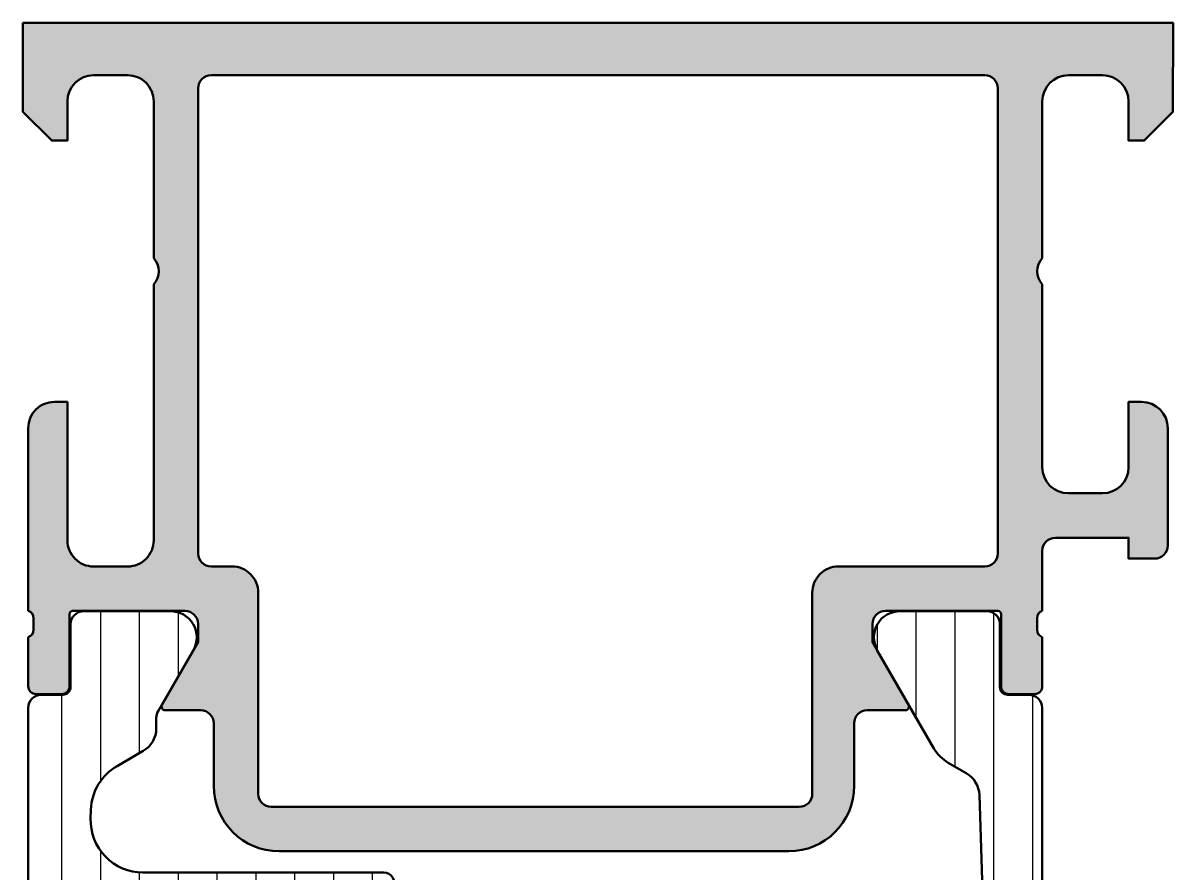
# Model space of a CAD drawing. Extents: x 0 to 69, y 0 to 85.
# Drawn here: x 0 to 44, y 52.47 to 85 of the extents above; entities that cross this region are included whole.
import ezdxf

# ---------------------------------------------------------------- set-up
doc = ezdxf.new("R2010")
doc.units = 0
for name, color, linetype, lineweight in [('0S-Alu contour', 7, 'Continuous', 50), ('0S-Alu hatch', 252, 'Continuous', 25), ('0S-Plastic contour', 254, 'Continuous', 50), ('0S-Plastic hatch', 253, 'Continuous', 25)]:
    doc.layers.add(name, color=color, linetype=linetype, lineweight=lineweight)
pattern_1 = [(90, (0, 0), (-1.4859, 0), [])]

# ---------------------------------------------------------------- blocks, each defined once
blk = doc.blocks.new('398030__6BBACF7C_F181_4224_8012_FC6195C43837_')
at = {"layer": '0S-Alu hatch'}
h = blk.add_hatch(color=256, dxfattribs=at)
edge = h.paths.add_edge_path()
edge.add_line((5.2e-15, 85), (5.2e-15, 81.60000610351572))
edge.add_line((5.2e-15, 81.60000610351572), (1.099998474121326, 80.5))
edge.add_line((1.099998474121326, 80.5), (1.699996948242164, 80.5))
edge.add_line((1.699996948242164, 80.5), (1.699996948242193, 82.00000305175843))
edge.add_ellipse((2.700002467840649, 81.99999753215963), major_axis=(-1.000005519613689, 0), ratio=1, start_angle=270.0003162478854, end_angle=359.99968375205344, ccw=False)
edge.add_line((2.699996948243331, 83.00000305175809), (3.999992370595556, 83.00000305175809))
edge.add_ellipse((4.000007629511893, 82.00001068127884), major_axis=(-0.9999923705956661, 0), ratio=1, start_angle=179.9991257291162, end_angle=270.0008742781763, ccw=False)
edge.add_line((4.999999999991136, 81.99999542248979), (4.999992370605702, 76.00000012481507))
edge.add_ellipse((4.475044693125997, 75.50000769180214), major_axis=(-0.7249568933126609, 0), ratio=1, start_angle=136.3947622148864, end_angle=223.6052377850999, ccw=False)
edge.add_line((4.999992370605585, 75.00001525878906), (4.999992370605446, 65.2003497470638))
edge.add_ellipse((3.999998755333126, 65.20034336235574), major_axis=(-0.999993615292702, 0), ratio=1, start_angle=90.00007131461439, end_angle=180.0003658188442, ccw=False)
edge.add_line((4.000000000000006, 64.20034974706381), (2.699996948231531, 64.20034974706377))
edge.add_ellipse((2.699989318789764, 65.20034211769865), major_axis=(-0.9999923706639894, 0), ratio=1, start_angle=-0.0008742696331864863, end_angle=90.0004371381483, ccw=False)
edge.add_line((1.699996948242193, 65.20035737646589), (1.699996948241737, 70.50001525878974))
edge.add_line((1.699996948241737, 70.50001525878974), (1.199996948231705, 70.5000152587894))
edge.add_arc((1.199974059185368, 69.50003814624525), 0.9999771128061182, 89.9986885242317, 180.0034971357495)
edge.add_line((0.1999969482419369, 69.49997711110902), (0.1999969482424201, 62.50034669530414))
edge.add_ellipse((0.1211605016993696, 62.23282610331103), major_axis=(-0.2788950563274364, 0), ratio=1, start_angle=178.8354106259032, end_angle=253.5801235805065, ccw=False)
edge.add_line((0.3999979482424205, 62.22715769531266), (0.3999979482424204, 61.77356369531266))
edge.add_ellipse((0.121129852599254, 61.76790303583559), major_axis=(-0.278925541737148, 0), ratio=1, start_angle=106.42459455535439, end_angle=181.1628700728881, ccw=False)
edge.add_line((0.1999969482424209, 61.50035969531265), (0.1999969482424201, 59.62034869530413))
edge.add_arc((0.499996948242421, 59.62034869530414), 0.3000000000000007, 180, 270.0000000000007)
edge.add_line((0.4999969482424247, 59.32034869530415), (1.479971267285202, 59.32034869530413))
edge.add_arc((1.479971267285198, 59.62034869530414), 0.300000000000008, 270.0000000000006, 360)
edge.add_line((1.779971267285206, 59.62034869530414), (1.779971267285206, 62.38034669530414))
edge.add_ellipse((1.899971267285215, 62.38034669530414), major_axis=(-0.1200000000000085, 0), ratio=1, start_angle=270.00000000000415, end_angle=360, ccw=False)
edge.add_line((1.899971267285206, 62.50034669530414), (6.199989318848089, 62.50034669530589))
edge.add_ellipse((6.199999638958661, 62.0003570154161), major_axis=(-0.4999896799963005, 0), ratio=1, start_angle=179.9988173780284, end_angle=270.0011826219691, ccw=False)
edge.add_line((6.699989318848456, 62.0003466953055), (6.699989318847547, 61.30034974706359))
edge.add_line((6.699989318847547, 61.30034974706359), (5.311744689941751, 58.89582399022835))
edge.add_arc((5.438705732802637, 58.83914027023616), 0.1390401039861407, 155.9408883989341, 266.6087467656735)
edge.add_line((5.430480957031258, 58.70034364354808), (6.799989318842796, 58.70034364354809))
edge.add_ellipse((6.799989318847941, 58.20034364354815), major_axis=(-0.4999999999999432, 0), ratio=1, start_angle=180, end_angle=270.00000000058947, ccw=False)
edge.add_line((7.299989318847884, 58.20034364354816), (7.299989318848025, 55.80003967285211))
edge.add_arc((9.799989318848464, 55.80003967285221), 2.500000000000436, 180, 269.9999999999946)
edge.add_line((9.799989318848228, 53.30003967285176), (29.29988079071019, 53.30003967285188))
edge.add_arc((29.29988079071011, 55.80003967285192), 2.500000000000049, 270.0000000000017, 360)
edge.add_line((31.79988079071016, 55.80003967285192), (31.79988079071018, 58.20034364354772))
edge.add_ellipse((32.29988079071057, 58.20034364354746), major_axis=(-0.5000000000003872, 0), ratio=1, start_angle=269.99999999939587, end_angle=360, ccw=False)
edge.add_line((32.29988079071584, 58.70034364354785), (33.76938915252721, 58.70034364354784))
edge.add_arc((33.76116437675602, 58.83914027023575), 0.1390401039859676, 273.3912532342497, 384.0591116010145)
edge.add_line((33.8881254196168, 58.89582399022775), (32.49988079071047, 61.30034974706359))
edge.add_line((32.49988079071047, 61.30034974706359), (32.49988079071046, 62.00034669530568))
edge.add_ellipse((32.99987047059993, 62.00035701541663), major_axis=(-0.4999896799959808, 0), ratio=1, start_angle=-90.00118262190853, end_angle=0.0011826222798845265, ccw=False)
edge.add_line((32.99988079070998, 62.5003466953061), (37.29989884227427, 62.50034669530601))
edge.add_ellipse((37.29989884227425, 62.38034669530627), major_axis=(-0.1199999999997345, 0), ratio=1, start_angle=180, end_angle=269.9999999999932, ccw=False)
edge.add_line((37.41989884227399, 62.38034669530628), (37.41989884227398, 59.62034869530628))
edge.add_arc((37.71989884227398, 59.62034869530628), 0.3000000000000078, 180, 270.0000000000013)
edge.add_line((37.71989884227399, 59.32034869530628), (38.69987316131677, 59.32034869530628))
edge.add_arc((38.69987316131677, 59.62034869530629), 0.3000000000000114, 269.9999999999986, 360)
edge.add_line((38.99987316131678, 59.62034869530629), (38.99987316131677, 61.50035969531479))
edge.add_ellipse((39.07874025695996, 61.76790303583775), major_axis=(-0.2789255417371639, 0), ratio=1, start_angle=-1.1628700728833792, end_angle=73.57540544464138, ccw=False)
edge.add_line((38.79987216131678, 61.77356369531479), (38.79987216131678, 62.22715769531478))
edge.add_ellipse((39.07870960785983, 62.23282610331316), major_axis=(-0.2788950563274379, 0), ratio=1, start_angle=-73.58012358050769, end_angle=1.1645893740982274, ccw=False)
edge.add_line((38.99987316131678, 62.50034669530627), (38.99987316131593, 64.7999951477105))
edge.add_ellipse((39.49987316131576, 64.79999514771048), major_axis=(-0.4999999999998295, 0), ratio=1, start_angle=269.99999999999676, end_angle=360, ccw=False)
edge.add_line((39.49987316131578, 65.2999951477103), (42.29986083507581, 65.29999514771045))
edge.add_line((42.29986083507581, 65.29999514771045), (42.2998608350755, 64.49999972534715))
edge.add_line((42.2998608350755, 64.49999972534715), (43.29986083507538, 64.50000735474157))
edge.add_arc((43.29989157569593, 64.99997661370993), 0.4999692599134082, 269.9964771677798, 360.0026485613531)
edge.add_line((43.79986083507516, 64.99999972534695), (43.79992187023209, 69.49999972534681))
edge.add_arc((42.79983439966271, 69.49991225477788), 1.000087474394602, 0.0050112559646679, 89.994988743919)
edge.add_line((42.79992187023164, 70.49999972534727), (42.29992187023152, 70.49999972534715))
edge.add_line((42.29992187023152, 70.49999972534715), (42.29992187023198, 67.99999972534783))
edge.add_ellipse((41.29983447275841, 68.00008712280996), major_axis=(-1.000087401292395, 0), ratio=1, start_angle=90.00501389833619, end_angle=179.9949929319336, ccw=False)
edge.add_line((41.29992198944103, 66.99999972534681), (39.99987316131548, 66.99999972534751))
edge.add_ellipse((39.99993195904445, 68.00005852307592), major_axis=(-1.000058799456899, 0), ratio=1, start_angle=0.0033686637580103707, end_angle=89.9966313363584, ccw=False)
edge.add_line((38.99987316131604, 67.99999972534489), (38.99987316131604, 74.99999972534715))
edge.add_ellipse((39.52471250163445, 75.49999972534715), major_axis=(-0.7248836686985451, 0), ratio=1, start_angle=-43.61157673631061, end_angle=43.611576736310724, ccw=False)
edge.add_line((38.99987316131604, 75.99999972534715), (38.99987316131615, 82.00043483925388))
edge.add_ellipse((39.99992797000436, 82.0003876603495), major_axis=(-1.000054809801068, 0), ratio=1, start_angle=270.00314013442045, end_angle=359.997296995918, ccw=False)
edge.add_line((39.99987316131591, 83.00044246864866), (41.29992198944157, 83.00044246864832))
edge.add_ellipse((41.29983554382544, 82.00035614156467), major_axis=(-1.000086330819735, 0), ratio=1, start_angle=180.0053828449331, end_angle=269.99504745858894, ccw=False)
edge.add_line((42.29992187023164, 82.0004500980424), (42.29992187023141, 80.49999257278988))
edge.add_line((42.29992187023141, 80.49999257278988), (42.89989745617035, 80.49999257278967))
edge.add_line((42.89989745617035, 80.49999257278967), (43.99987304687964, 81.59996792030906))
edge.add_line((43.99987304687964, 81.59996792030906), (43.99987304687978, 85))
edge.add_line((43.99987304687978, 85), (7.1e-15, 85))
edge = h.paths.add_edge_path()
edge.add_ellipse((7.199995422596208, 82.50000305175786), major_axis=(-0.5000000002329442, 0), ratio=1, start_angle=269.9982514721462, end_angle=360, ccw=False)
edge.add_line((7.200010681380268, 83.00000305175799), (36.79985790252727, 83.00000305175774))
edge.add_ellipse((36.79985516165937, 82.50000031089006), major_axis=(-0.5000027408751838, 0), ratio=1, start_angle=180.0003140784808, end_angle=269.99968592139606, ccw=False)
edge.add_line((37.29985790252705, 82.50000305175774), (37.29985790252705, 64.70034974706363))
edge.add_ellipse((36.79985790252676, 64.70034974706363), major_axis=(-0.5000000000002843, 0), ratio=1, start_angle=90.00000000003263, end_angle=180, ccw=False)
edge.add_line((36.79985790252704, 64.20034974706334), (31.19988536834763, 64.20034974706402))
edge.add_arc((31.19988332118362, 63.20035179422768), 0.9999979528384336, 89.99988270590256, 180.0001172937092)
edge.add_line((30.19988536834729, 63.20034974706391), (30.19986248016369, 55.49999694824261))
edge.add_ellipse((29.69985174798019, 55.50003819936836), major_axis=(-0.500010733885125, 0), ratio=1, start_angle=90.0021040366986, end_angle=179.99527307066, ccw=False)
edge.add_line((29.69987010955834, 55.00002746582038), (9.500000000000576, 55.00002746582026))
edge.add_ellipse((9.500018361578382, 55.50003819935961), major_axis=(-0.5000107338764851, 0), ratio=1, start_angle=0.004726929494381693, end_angle=89.99789596334102, ccw=False)
edge.add_line((9.000007629403518, 55.49999694823316), (8.999984741220604, 63.20034974706074))
edge.add_arc((7.999986788374887, 63.20035179421797), 0.9999979528478128, 359.9998827062908, 450.0001172940941)
edge.add_line((7.999984741210942, 64.20034974706368), (7.199995422362695, 64.20034974706368))
edge.add_ellipse((7.199995422363434, 64.7003497470634), major_axis=(-0.4999999999997158, 0), ratio=1, start_angle=0, end_angle=89.9999999999153, ccw=False)
edge.add_line((6.699995422363718, 64.70034974706368), (6.699995422363263, 82.50000305175786))
at = {"layer": '0S-Alu contour', "color": 7}
for points in [[(5.2e-15, 85), (5.2e-15, 81.60000610351572), (1.099998474121326, 80.5), (1.699996948242164, 80.5), (1.699996948242193, 82.00000305175843)], [(42.29992187023164, 82.0004500980424), (42.29992187023141, 80.49999257278988), (42.89989745617035, 80.49999257278967), (43.99987304687964, 81.59996792030906), (43.99987304687978, 85), (5.2e-15, 85)], [(2.699996948243331, 83.00000305175809), (3.999992370595556, 83.00000305175809)], [(7.200010681380268, 83.00000305175799), (36.79985790252727, 83.00000305175774)], [(39.99987316131591, 83.00044246864866), (41.29992198944157, 83.00044246864832)], [(6.699995422363718, 64.70034974706368), (6.699995422363263, 82.50000305175786)], [(37.29985790252705, 82.50000305175774), (37.29985790252705, 64.70034974706363)], [(4.999999999991136, 81.99999542248979), (4.999992370605702, 76.00000012481507)], [(38.99987316131604, 75.99999972534715), (38.99987316131615, 82.00043483925388)], [(4.999992370605585, 75.00001525878906), (4.999992370605446, 65.2003497470638)], [(38.99987316131604, 67.99999972534489), (38.99987316131604, 74.99999972534715)], [(1.699996948242193, 65.20035737646589), (1.699996948241737, 70.50001525878974), (1.199996948231705, 70.5000152587894)], [(42.79992187023164, 70.49999972534727), (42.29992187023152, 70.49999972534715), (42.29992187023198, 67.99999972534783)], [(0.1999969482419369, 69.49997711110902), (0.1999969482424201, 62.50034669530414)], [(43.79986083507516, 64.99999972534695), (43.79992187023209, 69.49999972534681)], [(41.29992198944103, 66.99999972534681), (39.99987316131548, 66.99999972534751)], [(39.49987316131578, 65.2999951477103), (42.29986083507581, 65.29999514771045), (42.2998608350755, 64.49999972534715), (43.29986083507538, 64.50000735474157)], [(38.99987316131678, 62.50034669530627), (38.99987316131593, 64.7999951477105)], [(4.000000000000006, 64.20034974706381), (2.699996948231531, 64.20034974706377)], [(7.999984741210942, 64.20034974706368), (7.199995422362695, 64.20034974706368)], [(36.79985790252704, 64.20034974706334), (31.19988536834763, 64.20034974706402)], [(9.000007629403518, 55.49999694823316), (8.999984741220604, 63.20034974706074)], [(30.19988536834729, 63.20034974706391), (30.19986248016369, 55.49999694824261)], [(1.899971267285206, 62.50034669530414), (6.199989318848089, 62.50034669530589)], [(32.99988079070998, 62.5003466953061), (37.29989884227427, 62.50034669530601)], [(0.3999979482424205, 62.22715769531266), (0.3999979482424204, 61.77356369531266)], [(1.779971267285206, 59.62034869530414), (1.779971267285206, 62.38034669530414)], [(37.41989884227399, 62.38034669530628), (37.41989884227398, 59.62034869530628)], [(38.79987216131678, 61.77356369531479), (38.79987216131678, 62.22715769531478)], [(6.699989318848456, 62.0003466953055), (6.699989318847547, 61.30034974706359), (5.311744689941751, 58.89582399022835)], [(33.8881254196168, 58.89582399022775), (32.49988079071047, 61.30034974706359), (32.49988079071046, 62.00034669530568)], [(0.1999969482424209, 61.50035969531265), (0.1999969482424201, 59.62034869530413)], [(38.99987316131678, 59.62034869530629), (38.99987316131677, 61.50035969531479)], [(0.4999969482424247, 59.32034869530415), (1.479971267285202, 59.32034869530413)], [(37.71989884227399, 59.32034869530628), (38.69987316131677, 59.32034869530628)], [(5.430480957031258, 58.70034364354808), (6.799989318842796, 58.70034364354809)], [(32.29988079071584, 58.70034364354785), (33.76938915252721, 58.70034364354784)], [(7.299989318847884, 58.20034364354816), (7.299989318848025, 55.80003967285211)], [(31.79988079071016, 55.80003967285192), (31.79988079071018, 58.20034364354772)], [(29.69987010955834, 55.00002746582038), (9.500000000000574, 55.00002746582026)], [(9.799989318848228, 53.30003967285176), (29.29988079071019, 53.30003967285188)]]:
    blk.add_lwpolyline(points, dxfattribs=at)
at = {"layer": '0S-Alu contour', "color": 7, "extrusion": (0, 0, -1)}
for centre, radius, start, end in [((-2.700002467840649, 81.99999753215963), 1.000005519613689, 0.0003162479465275, 89.99968375211459), ((-4.000007629511893, 82.00001068127884), 0.9999923705956661, 89.99912572182369, 180.0008742708838), ((-7.199995422596208, 82.50000305175786), 0.5000000002329442, 0, 90.00174852785379), ((-36.79985516165937, 82.50000031089006), 0.5000027408751838, 90.00031407860394, 179.9996859215192), ((-39.99992797000436, 82.0003876603495), 1.000054809801068, 0.0027030040819815, 89.99685986557954), ((-41.29983554382544, 82.00035614156467), 1.000086330819735, 90.00495254141109, 179.9946171550669), ((-4.475044693125997, 75.50000769180214), 0.7249568933126609, 136.3947622149001, 223.6052377851136), ((-39.52471250163445, 75.49999972534715), 0.7248836686985451, 316.3884232636893, 43.6115767363107), ((-39.99993195904445, 68.00005852307592), 1.000058799456899, 270.0033686636416, 359.996631336242), ((-41.29983447275841, 68.00008712280996), 1.000087401292395, 180.0050070680665, 269.9949861016638), ((-2.699989318789764, 65.20034211769865), 0.9999923706639895, 269.9995628618517, 0.0008742696332149), ((-3.999998755333126, 65.20034336235574), 0.999993615292702, 179.9996341811558, 269.9999286853856), ((-39.49987316131576, 64.79999514771048), 0.4999999999998295, 0, 90.00000000000325), ((-7.199995422363434, 64.7003497470634), 0.4999999999997158, 270.0000000000847, 0), ((-36.79985790252676, 64.70034974706363), 0.5000000000002843, 180, 269.9999999999674), ((-0.1211605016993696, 62.23282610331103), 0.2788950563274364, 106.4198764194935, 181.1645893740969), ((-1.899971267285215, 62.38034669530414), 0.1200000000000085, 0, 89.99999999999586), ((-6.199999638958661, 62.0003570154161), 0.4999896799963005, 89.99881737803089, 180.0011826219717), ((-32.99987047059993, 62.00035701541663), 0.4999896799959808, 359.9988173777201, 90.00118262190857), ((-37.29989884227425, 62.38034669530627), 0.1199999999997345, 90.0000000000068, 180), ((-39.07870960785983, 62.23282610331316), 0.2788950563274379, 358.8354106259018, 73.58012358050784), ((-0.121129852599254, 61.76790303583559), 0.278925541737148, 178.8371299271119, 253.5754054446456), ((-39.07874025695996, 61.76790303583775), 0.2789255417371639, 286.4245945553586, 1.162870072883403), ((-6.799989318847941, 58.20034364354815), 0.4999999999999432, 89.9999999994105, 180), ((-32.29988079071057, 58.20034364354746), 0.5000000000003872, 0, 90.00000000060415), ((-9.500018361578382, 55.50003819935961), 0.5000107338764851, 270.002104036659, 359.9952730705056), ((-29.69985174798019, 55.50003819936836), 0.500010733885125, 180.0047269293401, 269.9978959633014)]:
    blk.add_arc(centre, radius, start, end, dxfattribs=at)
at = {"layer": '0S-Alu contour', "color": 7}
for centre, radius, start, end in [((1.199974059185368, 69.50003814624525), 0.9999771128061182, 89.9986885242317, 180.0034971357495), ((42.79983439966271, 69.49991225477788), 1.000087474394602, 0.0050112559646679, 89.994988743919), ((43.29989157569593, 64.99997661370993), 0.4999692599134082, 269.9964771677798, 0.0026485613531484), ((7.999986788374887, 63.20035179421797), 0.9999979528478128, 359.9998827062908, 90.00011729409412), ((31.19988332118362, 63.20035179422768), 0.9999979528384336, 89.99988270590256, 180.0001172937092), ((0.499996948242421, 59.62034869530414), 0.3000000000000007, 180, 270.0000000000007), ((1.479971267285198, 59.62034869530414), 0.300000000000008, 270.0000000000006, 0), ((37.71989884227398, 59.62034869530628), 0.3000000000000078, 180, 270.0000000000013), ((38.69987316131677, 59.62034869530629), 0.3000000000000114, 269.9999999999986, 0), ((5.438705732802637, 58.83914027023616), 0.1390401039861407, 155.9408883989341, 266.6087467656735), ((33.76116437675602, 58.83914027023575), 0.1390401039859676, 273.3912532342497, 24.05911160101454), ((9.799989318848464, 55.80003967285221), 2.500000000000436, 180, 269.9999999999946), ((29.29988079071011, 55.80003967285192), 2.500000000000049, 270.0000000000017, 0)]:
    blk.add_arc(centre, radius, start, end, dxfattribs=at)
blk = doc.blocks.new('284163__06424706_0AFD_4857_A998_82BEA72A6546___545F058F_E3ED_4639_807C_F6EC0202D366_')
at = {"layer": '0S-Plastic hatch'}
h = blk.add_hatch(dxfattribs=at)
h.set_pattern_fill('ANSI31', color=256, scale=0.4680000000000001, angle=45, style=0)
h.set_pattern_definition(pattern_1)
edge = h.paths.add_edge_path()
edge.add_line((0.1999999999999822, 58.7900111719365), (0.2000000000000103, 26.21000517193643))
edge.add_arc((0.7000000000000105, 26.21000517193643), 0.5000000000000002, 180, 270.000000000008)
edge.add_line((0.7000000000000802, 25.71000517193643), (1.520332673257553, 25.71000517193655))
edge.add_ellipse((1.520332673257551, 25.41000517193647), major_axis=(-0.3000000000000718, 0), ratio=1, start_angle=180, end_angle=269.99999999999955, ccw=False)
edge.add_line((1.820332673257621, 25.41000517193654), (1.819998043951454, 23.01000678900023))
edge.add_arc((2.319994021390141, 23.01000414937524), 0.4999959774456546, 179.9996975182267, 270.0003024811965)
edge.add_line((2.319996661015307, 22.51000817193655), (5.635159347831472, 22.51000817193655))
edge.add_arc((5.647036790911347, 23.50993763262147), 0.9999999999998763, 269.3194566383535, 389.9999965993499)
edge.add_line((6.513062224371947, 24.0099375812206), (5.166987283269658, 26.34140808957767))
edge.add_ellipse((5.600000000000051, 26.5914080638772), major_axis=(-0.5000000000000034, 0), ratio=1, start_angle=0, end_angle=29.999996599341614, ccw=False)
edge.add_line((5.100000000000047, 26.5914080638772), (5.100000000000016, 26.81002090101655))
edge.add_ellipse((5.299999999999989, 26.81002090101658), major_axis=(-0.1999999999999726, 0), ratio=1, start_angle=269.99999999999545, end_angle=360, ccw=False)
edge.add_line((5.300000000000005, 27.01002090101655), (13.80000000000003, 27.01002090101649))
edge.add_arc((13.80000000000005, 27.41002090101648), 0.3999999999999915, 269.999999999998, 449.9999999999979)
edge.add_line((13.80000000000006, 27.81002090101647), (11.80000000000012, 27.8100209010165))
edge.add_ellipse((11.80000000000013, 28.11002090101656), major_axis=(-0.300000000000054, 0), ratio=1, start_angle=0, end_angle=89.9999999999979, ccw=False)
edge.add_line((11.50000000000008, 28.11002090101656), (11.49999999999999, 28.31002090101659))
edge.add_arc((11.20000000000002, 28.31002090101659), 0.2999999999999687, 0, 180)
edge.add_line((10.90000000000005, 28.31002090101659), (10.90000000000014, 28.11002090101668))
edge.add_ellipse((10.59999999999998, 28.11002090101661), major_axis=(-0.3000000000001641, 0), ratio=1, start_angle=90.00000000001262, end_angle=180, ccw=False)
edge.add_line((10.60000000000004, 27.81002090101644), (7.100000000000043, 27.81002090101653))
edge.add_ellipse((7.100000000000056, 28.11002090101655), major_axis=(-0.300000000000022, 0), ratio=1, start_angle=0, end_angle=89.9999999999975, ccw=False)
edge.add_line((6.800000000000032, 28.11002090101656), (6.799999999999919, 28.31002090101659))
edge.add_arc((6.499999999999936, 28.31002090101659), 0.2999999999999829, 0, 180)
edge.add_line((6.199999999999953, 28.31002090101659), (6.200000000000039, 28.11002090101662))
edge.add_ellipse((5.900000000000015, 28.11002090101658), major_axis=(-0.3000000000000238, 0), ratio=1, start_angle=90.00000000000762, end_angle=180, ccw=False)
edge.add_line((5.900000000000055, 27.81002090101655), (4.735898384799607, 27.81002090101658))
edge.add_ellipse((4.735898384799608, 28.01002090064802), major_axis=(-0.1999999996314337, 0), ratio=1, start_angle=59.999999999992326, end_angle=89.99999999999949, ccw=False)
edge.add_line((4.635898384983868, 27.83681582021034), (3.599095901693142, 28.43541388404172))
edge.add_ellipse((4.599095736264163, 30.16746477820356), major_axis=(-1.999999992277225, 0), ratio=1, start_angle=1.7229977105125158, end_angle=60.000005344612816, ccw=False)
edge.add_line((2.600000000000044, 30.10732987686068), (2.205380570036076, 42.13202326354551))
edge.add_ellipse((12.19999999997617, 42.46002090101734), major_axis=(-9.999999999976158, 0), ratio=1, start_angle=-1.879625158993008, end_angle=1.8796251589985786, ccw=False)
edge.add_line((2.205380570036048, 42.78801853848817), (2.463154921354112, 50.72282066476383))
edge.add_ellipse((3.462616864350514, 50.69002090101663), major_axis=(-1.000000000000007, 0), ratio=1, start_angle=269.99999999999943, end_angle=358.12037484100466, ccw=False)
edge.add_line((3.462616864350524, 51.69002090101663), (5.900000000000064, 51.69002090101656))
edge.add_ellipse((5.90000000000007, 51.39002090101659), major_axis=(-0.2999999999999687, 0), ratio=1, start_angle=180, end_angle=270.0000000000012, ccw=False)
edge.add_line((6.200000000000036, 51.39002090101662), (6.200000000000011, 51.19002090101658))
edge.add_arc((6.499999999999994, 51.19002090101656), 0.2999999999999829, 180, 360)
edge.add_line((6.799999999999977, 51.19002090101655), (6.799999999999976, 51.39002090101655))
edge.add_ellipse((7.099999999999934, 51.39002090101656), major_axis=(-0.2999999999999581, 0), ratio=1, start_angle=270.0000000000005, end_angle=360, ccw=False)
edge.add_line((7.099999999999932, 51.69002090101653), (10.60000000000019, 51.69002090101657))
edge.add_ellipse((10.60000000000019, 51.39002090101664), major_axis=(-0.2999999999999332, 0), ratio=1, start_angle=180, end_angle=269.9999999999993, ccw=False)
edge.add_line((10.90000000000012, 51.39002090101667), (10.90000000000002, 51.19002090101655))
edge.add_arc((11.20000000000002, 51.19002090101656), 0.2999999999999989, 180, 360)
edge.add_line((11.50000000000002, 51.19002090101658), (11.50000000000008, 51.39002090101657))
edge.add_ellipse((11.80000000000005, 51.39002090101661), major_axis=(-0.2999999999999705, 0), ratio=1, start_angle=270.0000000000024, end_angle=360, ccw=False)
edge.add_line((11.80000000000003, 51.69002090101658), (13.80000000000003, 51.69002090101656))
edge.add_arc((13.80000000000003, 52.09002090101655), 0.3999999999999915, 270, 450.0000000000002)
edge.add_line((13.80000000000003, 52.49002090101654), (4.587861412299696, 52.49002090101648))
edge.add_ellipse((4.587861412299657, 54.49002090101649), major_axis=(-2.000000000000007, 0), ratio=1, start_angle=-1.8796251589948838, end_angle=90.00000000000108, ccw=False)
edge.add_line((2.588937526306859, 54.55562042851089), (2.599999999999988, 54.89271192517218))
edge.add_ellipse((4.599095743983444, 54.83257702359717), major_axis=(-2.000000000000051, 0), ratio=1, start_angle=299.9999946553889, end_angle=358.2770022894899, ccw=False)
edge.add_line((3.599095905550959, 56.56462792444715), (4.599999919216252, 57.14249999751304))
edge.add_arc((4.09999999999995, 58.00852544793801), 1.000000000000034, 299.9999946553925, 360)
edge.add_line((5.099999999999985, 58.00852544793802), (5.100000000000049, 58.40860827999588))
edge.add_ellipse((5.600000000000031, 58.40860827999581), major_axis=(-0.4999999999999823, 0), ratio=1, start_angle=330.00000340065606, end_angle=360, ccw=False)
edge.add_line((5.166987283269666, 58.65860825429535), (6.513062224372062, 60.99007876265244))
edge.add_arc((5.64703679091145, 61.4900787112516), 0.9999999999999029, 330.0000034006489, 450.6805433616455)
edge.add_line((5.635159347831592, 62.49000817193655), (2.319996661015187, 62.49000817193655))
edge.add_arc((2.319994021390031, 61.99001219449774), 0.4999959774457751, 89.99969751880467, 180.0003024817733)
edge.add_line((1.819998043951223, 61.99000955487274), (1.820332673257507, 59.5900111719365))
edge.add_ellipse((1.520332673257487, 59.59001117193651), major_axis=(-0.3000000000000196, 0), ratio=1, start_angle=90.00000000001342, end_angle=180, ccw=False)
edge.add_line((1.520332673257557, 59.29001117193649), (0.6999999999999778, 59.29001117193649))
edge.add_arc((0.6999999999999797, 58.7900111719365), 0.5, 90.00000000000021, 180)
at = {"layer": '0S-Plastic contour', "color": 7}
for points in [[(5.635159347831592, 62.49000817193655), (2.319996661015187, 62.49000817193655)], [(1.819998043951223, 61.99000955487274), (1.820332673257507, 59.5900111719365)], [(5.166987283269666, 58.65860825429535), (6.513062224372062, 60.99007876265244)], [(1.520332673257557, 59.29001117193649), (0.6999999999999778, 59.29001117193649)], [(0.1999999999999822, 58.7900111719365), (0.2000000000000103, 26.21000517193643)], [(5.099999999999985, 58.00852544793802), (5.100000000000049, 58.40860827999588)], [(3.599095905550959, 56.56462792444715), (4.599999919216252, 57.14249999751304)], [(2.588937526306859, 54.55562042851089), (2.599999999999988, 54.89271192517218)], [(13.80000000000003, 52.49002090101654), (4.587861412299696, 52.49002090101648)], [(3.462616864350524, 51.69002090101663), (5.900000000000064, 51.69002090101656)], [(7.099999999999932, 51.69002090101653), (10.60000000000019, 51.69002090101657)], [(11.80000000000003, 51.69002090101658), (13.80000000000003, 51.69002090101656)], [(6.200000000000036, 51.39002090101662), (6.200000000000011, 51.19002090101658)], [(6.799999999999977, 51.19002090101655), (6.799999999999976, 51.39002090101655)], [(10.90000000000012, 51.39002090101667), (10.90000000000002, 51.19002090101655)], [(11.50000000000002, 51.19002090101658), (11.50000000000008, 51.39002090101657)], [(2.205380570036048, 42.78801853848817), (2.463154921354112, 50.72282066476383)], [(2.600000000000044, 30.10732987686068), (2.205380570036076, 42.13202326354551)], [(4.635898384983868, 27.83681582021034), (3.599095901693142, 28.43541388404172)], [(6.199999999999953, 28.31002090101659), (6.200000000000039, 28.11002090101662)], [(6.800000000000032, 28.11002090101656), (6.799999999999919, 28.31002090101659)], [(10.90000000000005, 28.31002090101659), (10.90000000000014, 28.11002090101668)], [(11.50000000000008, 28.11002090101656), (11.49999999999999, 28.31002090101659)], [(5.900000000000055, 27.81002090101655), (4.735898384799607, 27.81002090101658)], [(10.60000000000004, 27.81002090101644), (7.100000000000043, 27.81002090101653)], [(13.80000000000006, 27.81002090101647), (11.80000000000012, 27.8100209010165)], [(5.300000000000005, 27.01002090101655), (13.80000000000003, 27.01002090101649)], [(5.100000000000047, 26.5914080638772), (5.100000000000016, 26.81002090101655)], [(6.513062224371947, 24.0099375812206), (5.166987283269658, 26.34140808957767)], [(0.7000000000000802, 25.71000517193643), (1.520332673257553, 25.71000517193655)], [(1.820332673257621, 25.41000517193654), (1.819998043951454, 23.01000678900023)], [(2.319996661015307, 22.51000817193655), (5.635159347831472, 22.51000817193655)]]:
    blk.add_lwpolyline(points, dxfattribs=at)
for centre, radius, start, end in [((2.319994021390031, 61.99001219449774), 0.4999959774457751, 89.99969751880467, 180.0003024817733), ((5.64703679091145, 61.4900787112516), 0.9999999999999029, 330.0000034006489, 90.6805433616455), ((0.6999999999999797, 58.7900111719365), 0.5, 90.00000000000021, 180), ((4.09999999999995, 58.00852544793801), 1.000000000000034, 299.9999946553925, 0), ((13.80000000000003, 52.09002090101655), 0.3999999999999915, 270, 90.00000000000026), ((6.499999999999994, 51.19002090101656), 0.2999999999999829, 180, 0), ((11.20000000000002, 51.19002090101656), 0.2999999999999989, 180, 0), ((6.499999999999936, 28.31002090101659), 0.2999999999999829, 0, 180), ((11.20000000000002, 28.31002090101659), 0.2999999999999687, 0, 180), ((13.80000000000005, 27.41002090101648), 0.3999999999999915, 269.999999999998, 89.99999999999797), ((0.7000000000000105, 26.21000517193643), 0.5000000000000002, 180, 270.000000000008), ((5.647036790911347, 23.50993763262147), 0.9999999999998763, 269.3194566383535, 29.9999965993499), ((2.319994021390141, 23.01000414937524), 0.4999959774456546, 179.9996975182267, 270.0003024811965)]:
    blk.add_arc(centre, radius, start, end, dxfattribs=at)
at = {"layer": '0S-Plastic contour', "color": 7, "extrusion": (0, 0, -1)}
for centre, radius, start, end in [((-1.520332673257487, 59.59001117193651), 0.3000000000000196, 180, 269.9999999999866), ((-5.600000000000031, 58.40860827999581), 0.4999999999999823, 0, 29.99999659934392), ((-4.599095743983444, 54.83257702359717), 2.000000000000051, 1.722997710510139, 60.00000534461111), ((-4.587861412299657, 54.49002090101649), 2.000000000000007, 269.9999999999989, 1.879625158994947), ((-3.462616864350514, 50.69002090101663), 1.000000000000007, 1.879625158995334, 90.00000000000055), ((-5.90000000000007, 51.39002090101659), 0.2999999999999687, 89.99999999999882, 180), ((-7.099999999999934, 51.39002090101656), 0.2999999999999581, 0, 89.99999999999947), ((-10.60000000000019, 51.39002090101664), 0.2999999999999332, 90.00000000000067, 180), ((-11.80000000000005, 51.39002090101661), 0.2999999999999705, 0, 89.99999999999763), ((-12.19999999997617, 42.46002090101734), 9.999999999976158, 358.1203748410014, 1.879625158993007), ((-4.599095736264163, 30.16746477820356), 1.999999992277225, 299.9999946553872, 358.2770022894875), ((-4.735898384799608, 28.01002090064802), 0.1999999996314337, 270.0000000000005, 300.0000000000077), ((-5.900000000000015, 28.11002090101658), 0.3000000000000238, 180, 269.9999999999924), ((-7.100000000000056, 28.11002090101655), 0.300000000000022, 270.0000000000025, 0), ((-10.59999999999998, 28.11002090101661), 0.3000000000001641, 180, 269.9999999999874), ((-11.80000000000013, 28.11002090101656), 0.300000000000054, 270.0000000000021, 0), ((-5.299999999999989, 26.81002090101658), 0.1999999999999726, 0, 90.00000000000458), ((-5.600000000000051, 26.5914080638772), 0.5000000000000034, 330.0000034006584, 0), ((-1.520332673257551, 25.41000517193647), 0.3000000000000718, 90.00000000000047, 180)]:
    blk.add_arc(centre, radius, start, end, dxfattribs=at)
blk = doc.blocks.new('284163__7462BCF0_DE47_4D22_A274_36D624AC8351___F1310658_A89A_43DA_874B_5A13CFB0E330_')
at = {"layer": '0S-Plastic hatch'}
h = blk.add_hatch(dxfattribs=at)
h.set_pattern_fill('ANSI31', color=256, scale=0.4680000000000001, angle=45, style=0)
h.set_pattern_definition(pattern_1)
edge = h.paths.add_edge_path()
edge.add_line((38.99000133898494, 58.78996680711758), (38.98999866101508, 26.20996348696639))
edge.add_ellipse((38.49000133898477, 26.20996080805714), major_axis=(-0.4999973220374871, 0), ratio=1, start_angle=89.9996930179745, end_angle=180.000306982385, ccw=False)
edge.add_line((38.48999866007557, 25.70996348602683), (37.67966732674245, 25.70996348602695))
edge.add_arc((37.67966732674245, 25.40996348602688), 0.3000000000000682, 90, 180)
edge.add_line((37.37966732674238, 25.40996348602688), (37.38000195604854, 23.00996510309063))
edge.add_ellipse((36.88000597860984, 23.00996246346567), major_axis=(-0.4999959774456685, 0), ratio=1, start_angle=89.99969751880508, end_angle=180.0003024817733, ccw=False)
edge.add_line((36.88000333898469, 22.50996648602697), (33.56484065216853, 22.50996648602695))
edge.add_ellipse((33.55296320908867, 23.50989594671187), major_axis=(-0.9999999999998763, 0), ratio=1, start_angle=-29.999996599349515, end_angle=90.68054336164568, ccw=False)
edge.add_line((32.68693777562807, 24.00989589531099), (34.85390130414908, 27.76318733931852))
edge.add_ellipse((36.15293945433873, 27.01318741642014), major_axis=(-1.499999999998574, 0), ratio=1, start_angle=299.9950461054335, end_angle=330.0000034006368, ccw=False)
edge.add_line((35.40305177427786, 28.31229036356815), (36.09105285989824, 28.70942866512321))
edge.add_arc((35.59112773985684, 29.57549729655575), 0.9999999999999232, 299.9950461054589, 358.0947021428503)
edge.add_line((36.59057488583073, 29.54224970409434), (36.97201689240819, 43.59996648508681))
edge.add_line((36.97201689240819, 43.59996648508681), (36.59057488583073, 55.45768326795933))
edge.add_arc((35.5911277398565, 55.42443567549774), 1.000000000000269, 1.905297857159096, 60.00495389455298)
edge.add_line((36.0910528598979, 56.29050430693069), (35.40305177427786, 56.68764260848569))
edge.add_ellipse((36.15293945433969, 57.98674555563455), major_axis=(-1.499999999999789, 0), ratio=1, start_angle=29.99999659935372, end_angle=60.00495389455108, ccw=False)
edge.add_line((34.85390130414886, 57.23674563273579), (32.68693777562794, 60.99003707674285))
edge.add_ellipse((33.55296320908856, 61.49003702534201), major_axis=(-0.9999999999999097, 0), ratio=1, start_angle=-90.68054336164528, end_angle=29.99999659935088, ccw=False)
edge.add_line((33.56484065216842, 62.48996648602695), (36.88000333898481, 62.48996648602695))
edge.add_ellipse((36.88000597860995, 61.98997050858814), major_axis=(-0.4999959774457751, 0), ratio=1, start_angle=179.9996975194317, end_angle=270.0003024811932, ccw=False)
edge.add_line((37.38000195604875, 61.98996786896845), (37.37966732674249, 59.58996948602691))
edge.add_arc((37.67966732674246, 59.58996948602688), 0.2999999999999829, 180, 269.9999999999986)
edge.add_line((37.67966732674245, 59.2899694860269), (38.48999866007569, 59.2899694860269))
edge.add_ellipse((38.49000133899924, 58.78996948604119), major_axis=(-0.4999999999928805, 0), ratio=1, start_angle=179.9996930188024, end_angle=270.0003069820262, ccw=False)
at = {"layer": '0S-Plastic contour', "color": 7}
for points in [[(33.56484065216842, 62.48996648602695), (36.88000333898481, 62.48996648602695)], [(37.38000195604875, 61.98996786896845), (37.37966732674249, 59.58996948602691)], [(34.85390130414886, 57.23674563273579), (32.68693777562794, 60.99003707674285)], [(37.67966732674245, 59.2899694860269), (38.48999866007569, 59.2899694860269)], [(38.99000133898494, 58.78996680711758), (38.98999866101508, 26.20996348696639)], [(36.0910528598979, 56.29050430693069), (35.40305177427786, 56.68764260848569)], [(36.59057488583073, 29.54224970409434), (36.97201689240819, 43.59996648508681), (36.59057488583073, 55.45768326795933)], [(35.40305177427786, 28.31229036356815), (36.09105285989824, 28.70942866512321)], [(32.68693777562807, 24.00989589531099), (34.85390130414908, 27.76318733931852)], [(38.48999866007557, 25.70996348602683), (37.67966732674245, 25.70996348602695)], [(37.37966732674238, 25.40996348602688), (37.38000195604854, 23.00996510309063)], [(36.88000333898469, 22.50996648602697), (33.56484065216853, 22.50996648602695)]]:
    blk.add_lwpolyline(points, dxfattribs=at)
at = {"layer": '0S-Plastic contour', "color": 7, "extrusion": (0, 0, -1)}
for centre, radius, start, end in [((-33.55296320908856, 61.49003702534201), 0.9999999999999097, 330.0000034006491, 90.68054336164532), ((-36.88000597860995, 61.98997050858814), 0.4999959774457751, 89.9996975188068, 180.0003024805684), ((-38.49000133899924, 58.78996948604119), 0.4999999999928805, 89.99969301797383, 180.0003069811977), ((-36.15293945433969, 57.98674555563455), 1.49999999999979, 299.995046105449, 330.0000034006463), ((-36.15293945433873, 27.01318741642014), 1.499999999998574, 29.99999659936324, 60.00495389456648), ((-38.49000133898477, 26.20996080805714), 0.4999973220374871, 179.999693017615, 270.0003069820256), ((-33.55296320908867, 23.50989594671187), 0.9999999999998763, 269.3194566383543, 29.99999659934955), ((-36.88000597860984, 23.00996246346567), 0.4999959774456685, 179.9996975182267, 270.0003024811949)]:
    blk.add_arc(centre, radius, start, end, dxfattribs=at)
at = {"layer": '0S-Plastic contour', "color": 7}
for centre, radius, start, end in [((37.67966732674246, 59.58996948602688), 0.2999999999999829, 180, 269.9999999999986), ((35.5911277398565, 55.42443567549774), 1.000000000000269, 1.905297857159096, 60.00495389455298), ((35.59112773985684, 29.57549729655575), 0.9999999999999232, 299.9950461054589, 358.0947021428503), ((37.67966732674245, 25.40996348602688), 0.3000000000000682, 90, 180)]:
    blk.add_arc(centre, radius, start, end, dxfattribs=at)
blk = doc.blocks.new('371580__FF3AE695_0DC0_4062_A8B6_7841BBCFCEF3_')
at = {"layer": '0S-Alu contour', "color": 7}
blk.add_blockref('398030__6BBACF7C_F181_4224_8012_FC6195C43837_', (0, 0), dxfattribs=at)
at = {"layer": '0S-Plastic contour', "color": 7}
for name in ['284163__06424706_0AFD_4857_A998_82BEA72A6546___545F058F_E3ED_4639_807C_F6EC0202D366_', '284163__7462BCF0_DE47_4D22_A274_36D624AC8351___F1310658_A89A_43DA_874B_5A13CFB0E330_']:
    blk.add_blockref(name, (0, 0), dxfattribs=at)

msp = doc.modelspace()

# ---------------------------------------------------------------- block references
at = {"layer": '0S-Alu contour', "color": 7}
msp.add_blockref('371580__FF3AE695_0DC0_4062_A8B6_7841BBCFCEF3_', (0, 0), dxfattribs=at)

doc.saveas('drawing.dxf')
